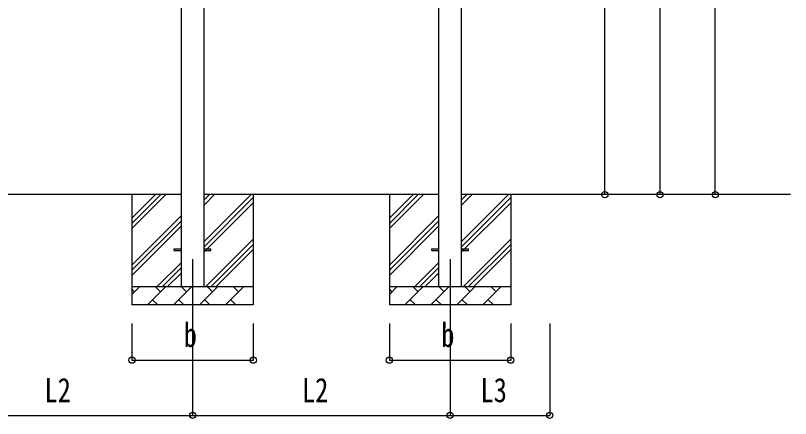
# Model space of a CAD drawing. Units: millimetres, scale not verified. Extents: x -16820 to 16820, y -11880 to 11880.
# Drawn here: x -962 to 3252, y -5217 to -3026 of the extents above; entities that cross this region are included whole.
import ezdxf
from ezdxf.enums import TextEntityAlignment as Align

# ---------------------------------------------------------------- set-up
doc = ezdxf.new("R2010")
doc.units = ezdxf.units.MM
doc.header["$LTSCALE"] = 50
for name, color, linetype in [('0-4_YKK_12', 2, 'Continuous'), ('0-5_YKK_13', 4, 'Continuous'), ('0-6_YKK_A1', 4, 'Continuous'), ('0-7_YKK_D', 6, 'Continuous')]:
    doc.layers.add(name, color=color, linetype=linetype)
doc.styles.add('ＭＳ ゴシック', font='')
doc.styles.get('ＭＳ ゴシック').set_extended_font_data('MS Gothic')

msp = doc.modelspace()

# ---------------------------------------------------------------- linework, layer by layer
at = {"layer": '0-4_YKK_12'}
for p, q in [((1.08, -4350), (1.08, -4719.07)), ((1401.08, -4350), (1401.08, -4719.07))]:
    msp.add_line(p, q, dxfattribs=at)
at = {"layer": '0-5_YKK_13'}
for p, q in [((-98.92, -4295.5), (-61.42, -4295.5)), ((-98.92, -4304.5), (-98.92, -4295.5)), ((63.58, -4295.5), (101.08, -4295.5)), ((101.08, -4304.5), (101.08, -4295.5)), ((1301.08, -4295.5), (1338.58, -4295.5)), ((1301.08, -4304.5), (1301.08, -4295.5)), ((1463.58, -4295.5), (1501.08, -4295.5)), ((1501.08, -4304.5), (1501.08, -4295.5)), ((-98.92, -4304.5), (-61.42, -4304.5)), ((63.58, -4304.5), (101.08, -4304.5)), ((1301.08, -4304.5), (1338.58, -4304.5)), ((1463.58, -4304.5), (1501.08, -4304.5))]:
    msp.add_line(p, q, dxfattribs=at)
at = {"layer": '0-6_YKK_A1'}
for p, q in [((-61.42, -1642.5), (-61.42, -4500)), ((63.58, -4500), (63.58, -1642.5)), ((1338.58, -1622.5), (1338.58, -4500)), ((1463.58, -4500), (1463.58, -1622.5)), ((-61.42, -4000), (-1336.42, -4000)), ((-328.92, -4000), (-328.92, -4600)), ((-328.92, -4185.05), (-143.87, -4000)), ((-328.92, -4156.77), (-172.15, -4000)), ((-328.92, -4128.48), (-200.44, -4000)), ((1338.58, -4000), (63.58, -4000)), ((63.58, -4255.1), (318.68, -4000)), ((63.58, -4057.11), (120.69, -4000)), ((63.58, -4028.82), (92.4, -4000)), ((331.08, -4000), (331.08, -4600)), ((1071.08, -4000), (1071.08, -4600)), ((1071.08, -4185.05), (1256.13, -4000)), ((1071.08, -4156.77), (1227.85, -4000)), ((1071.08, -4128.48), (1199.56, -4000)), ((3251.96, -4000), (1463.58, -4000)), ((1463.58, -4255.1), (1718.68, -4000)), ((1463.58, -4057.11), (1520.69, -4000)), ((1463.58, -4028.82), (1492.4, -4000)), ((1731.08, -4000), (1731.08, -4600)), ((63.58, -4283.38), (331.08, -4015.88)), ((63.58, -4311.67), (331.08, -4044.17)), ((1463.58, -4283.38), (1731.08, -4015.88)), ((1463.58, -4311.67), (1731.08, -4044.17)), ((-328.92, -4383.04), (-61.42, -4115.54)), ((1071.08, -4383.04), (1338.58, -4115.54)), ((-328.92, -4411.32), (-61.42, -4143.82)), ((1071.08, -4411.32), (1338.58, -4143.82)), ((-328.92, -4439.61), (-61.42, -4172.11)), ((1071.08, -4439.61), (1338.58, -4172.11)), ((73.24, -4500), (331.08, -4242.16)), ((1473.24, -4500), (1731.08, -4242.16)), ((101.52, -4500), (331.08, -4270.44)), ((1501.52, -4500), (1731.08, -4270.44)), ((129.81, -4500), (331.08, -4298.73)), ((1529.81, -4500), (1731.08, -4298.73)), ((-191.32, -4500), (-61.42, -4370.1)), ((1208.68, -4500), (1338.58, -4370.1)), ((-163.04, -4500), (-61.42, -4398.38)), ((1236.96, -4500), (1338.58, -4398.38)), ((-134.75, -4500), (-61.42, -4426.67)), ((1265.25, -4500), (1338.58, -4426.67)), ((-328.92, -4500), (331.08, -4500)), ((-328.92, -4542.89), (-286.03, -4500)), ((-244.61, -4600), (-144.61, -4500)), ((-173.16, -4528.55), (-201.71, -4500)), ((-103.18, -4600), (-3.18, -4500)), ((-31.74, -4528.55), (-60.29, -4500)), ((38.24, -4600), (138.24, -4500)), ((109.68, -4528.55), (81.13, -4500)), ((179.66, -4600), (279.66, -4500)), ((251.1, -4528.55), (222.55, -4500)), ((327.79, -4500), (331.08, -4496.72)), ((1071.08, -4500), (1731.08, -4500)), ((1071.08, -4542.89), (1113.97, -4500)), ((1155.39, -4600), (1255.39, -4500)), ((1226.84, -4528.55), (1198.29, -4500)), ((1296.82, -4600), (1396.82, -4500)), ((1368.26, -4528.55), (1339.71, -4500)), ((1438.24, -4600), (1538.24, -4500)), ((1509.68, -4528.55), (1481.13, -4500)), ((1579.66, -4600), (1679.66, -4500)), ((1651.1, -4528.55), (1622.55, -4500)), ((1727.79, -4500), (1731.08, -4496.72)), ((-314.58, -4528.55), (-328.92, -4514.21)), ((1085.42, -4528.55), (1071.08, -4514.21)), ((-216.05, -4571.45), (-187.5, -4600)), ((-74.63, -4571.45), (-46.08, -4600)), ((66.79, -4571.45), (95.34, -4600)), ((208.21, -4571.45), (236.76, -4600)), ((1183.95, -4571.45), (1212.5, -4600)), ((1325.37, -4571.45), (1353.92, -4600)), ((1466.79, -4571.45), (1495.34, -4600)), ((1608.21, -4571.45), (1636.76, -4600)), ((331.08, -4600), (-328.92, -4600)), ((1731.08, -4600), (1071.08, -4600))]:
    msp.add_line(p, q, dxfattribs=at)
at = {"layer": '0-7_YKK_D'}
for p, q in [((2842.72, -4000), (2842.72, -1235.68)), ((2542.72, -4000), (2542.72, -1340)), ((2242.72, -4000), (2242.72, -1620)), ((-328.92, -4700), (-328.92, -4901)), ((1.08, -4700), (1.08, -5201)), ((1.08, -4700), (1.08, -5201)), ((331.08, -4700), (331.08, -4901)), ((1071.08, -4700), (1071.08, -4901)), ((1401.08, -4700), (1401.08, -5201)), ((1401.08, -4700), (1401.08, -5201)), ((1731.08, -4700), (1731.08, -4901)), ((1942.72, -4700), (1942.72, -5201)), ((-328.92, -4900), (331.08, -4900)), ((1071.08, -4900), (1731.08, -4900)), ((-1398.92, -5200), (1.08, -5200)), ((1.08, -5200), (1401.08, -5200)), ((1401.08, -5200), (1942.72, -5200))]:
    msp.add_line(p, q, dxfattribs=at)
for centre in [(2242.72, -4000), (2542.72, -4000), (2842.72, -4000), (-328.92, -4900), (331.08, -4900), (1071.08, -4900), (1731.08, -4900), (1.08, -5200), (1.08, -5200), (1401.08, -5200), (1401.08, -5200), (1942.72, -5200)]:
    msp.add_circle(centre, 17, dxfattribs=at)

# ---------------------------------------------------------------- texts
at = {"layer": '0-7_YKK_D', "style": 'ＭＳ ゴシック', "width": 0.8}
for s, p in [('b', (-46.92, -4868)), ('b', (1353.08, -4868)), ('L2', (-804.52, -5168)), ('L2', (595.48, -5168)), ('L3', (1566.3, -5168))]:
    msp.add_text(s, height=132, dxfattribs=at).set_placement(p, align=Align.BOTTOM_LEFT)

doc.saveas('drawing.dxf')
